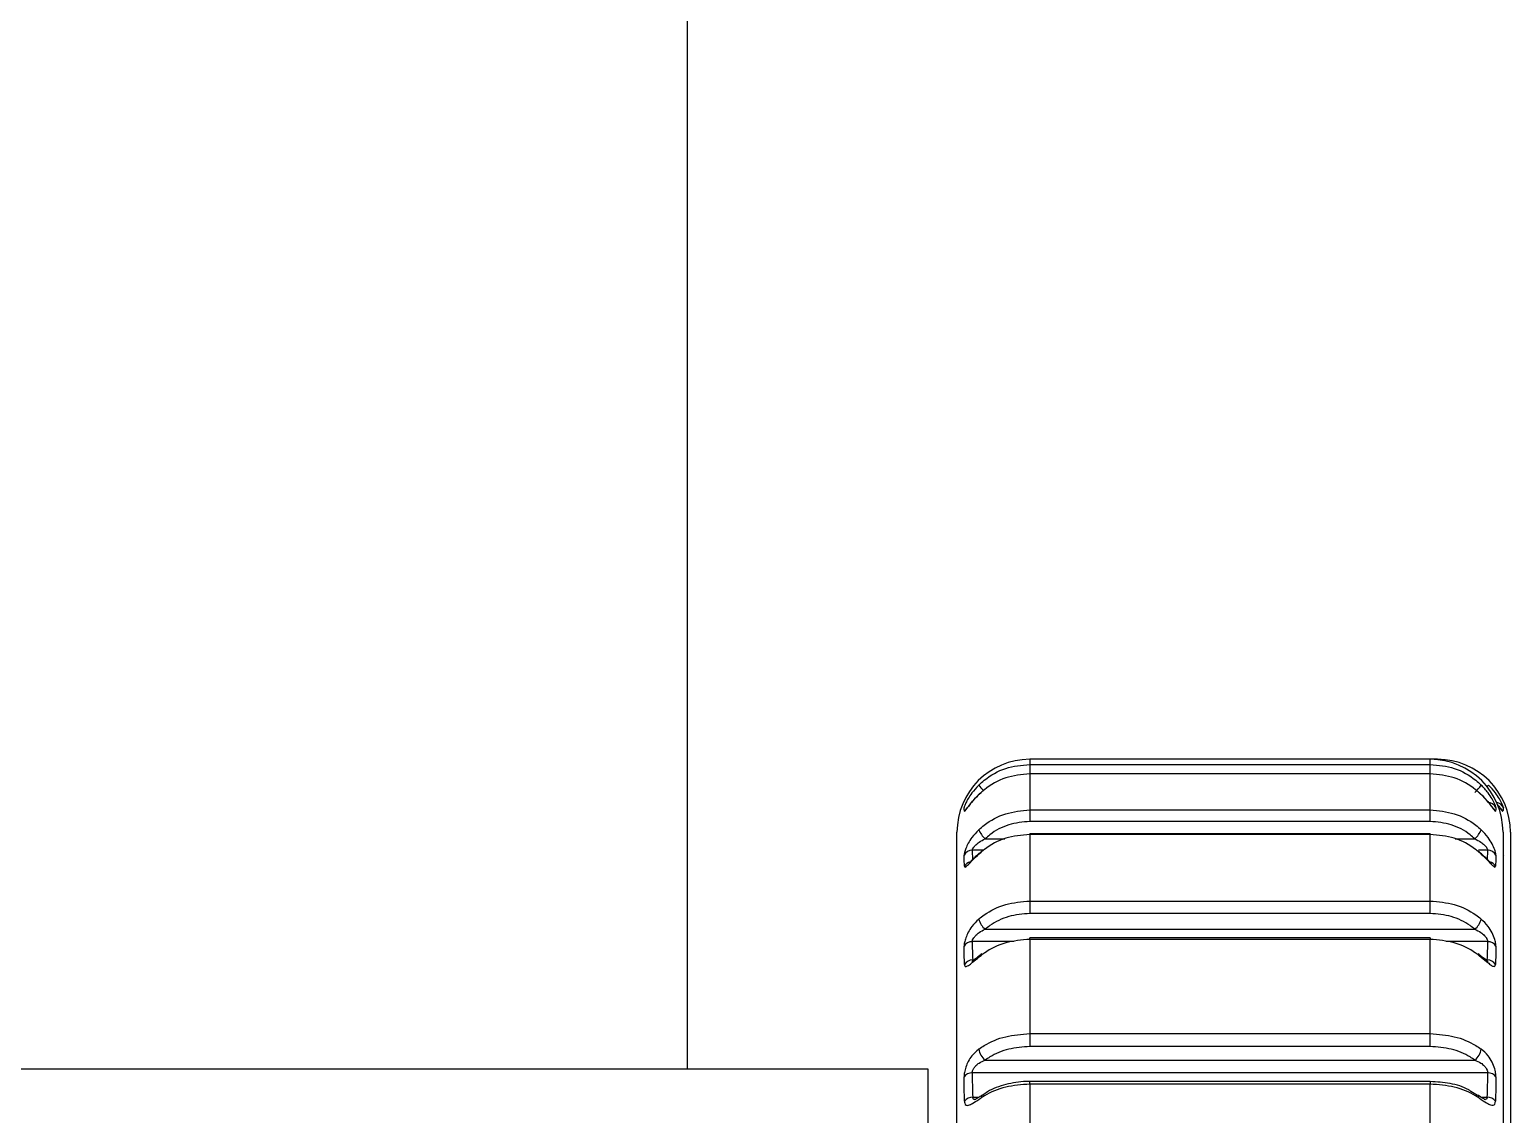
# Model space of a CAD drawing. Header units: millimetres. Extents: x -2889 to 8174, y 2447 to 8478.
# Drawn here: x 1791.92 to 1800.06, y 3468.22 to 3474.18 of the extents above; entities that cross this region are included whole.
import ezdxf

# ---------------------------------------------------------------- set-up
doc = ezdxf.new("R2010")
doc.units = ezdxf.units.MM

msp = doc.modelspace()

# ---------------------------------------------------------------- linework, layer by layer
at = {"color": 7, "linetype": 'Continuous', "lineweight": 25}
for p, q in [((1795.5337, 3474.6726), (1795.5337, 3468.4726)), ((1799.6159, 3470.1726), (1797.4159, 3470.1726)), ((1799.6563, 3470.1726), (1799.6159, 3470.1726)), ((1797.4159, 3470.1448), (1799.6159, 3470.1448)), ((1799.6159, 3470.0932), (1797.4159, 3470.0932)), ((1797.4159, 3470.0925), (1797.4159, 3470.0932)), ((1797.4159, 3470.0925), (1797.4159, 3469.8943)), ((1799.6159, 3470.0925), (1797.4159, 3470.0925)), ((1799.6159, 3470.0932), (1799.6159, 3470.0925)), ((1799.6159, 3469.8943), (1799.6159, 3470.0925)), ((1797.4159, 3469.8943), (1797.4159, 3469.8312)), ((1797.4159, 3469.8943), (1799.6159, 3469.8943)), ((1799.6159, 3469.8312), (1797.4159, 3469.8312)), ((1799.6159, 3469.8312), (1799.6159, 3469.8943)), ((1797.0159, 3458.5726), (1797.0159, 3469.7726)), ((1799.6159, 3469.7635), (1797.4159, 3469.7635)), ((1797.4159, 3469.76), (1797.4159, 3469.7635)), ((1797.4159, 3469.76), (1797.4159, 3469.3938)), ((1799.6159, 3469.76), (1797.4159, 3469.76)), ((1799.6159, 3469.7635), (1799.6159, 3469.76)), ((1799.6159, 3469.3938), (1799.6159, 3469.76)), ((1800.0159, 3469.7726), (1800.0159, 3458.5726)), ((1800.0563, 3469.7726), (1800.0563, 3464.5146)), ((1797.1501, 3469.666), (1797.1425, 3469.6595)), ((1797.4159, 3469.3938), (1797.4159, 3469.3253)), ((1797.4159, 3469.3938), (1799.6159, 3469.3938)), ((1799.6159, 3469.3253), (1799.6159, 3469.3938)), ((1799.6159, 3469.3253), (1797.4159, 3469.3253)), ((1797.1712, 3469.2389), (1799.8607, 3469.2389)), ((1799.6159, 3469.1916), (1797.4159, 3469.1916)), ((1797.4159, 3469.1833), (1797.4159, 3469.1916)), ((1797.4159, 3469.1833), (1797.4159, 3468.6651)), ((1799.6159, 3469.1833), (1797.4159, 3469.1833)), ((1799.6159, 3469.1916), (1799.6159, 3469.1833)), ((1799.6159, 3468.6651), (1799.6159, 3469.1833)), ((1797.4159, 3468.6651), (1797.4159, 3468.5942)), ((1797.4159, 3468.6651), (1799.6159, 3468.6651)), ((1799.6159, 3468.5942), (1799.6159, 3468.6651)), ((1797.1712, 3468.52), (1799.8607, 3468.52)), ((1799.6159, 3468.5942), (1797.4159, 3468.5942)), ((1788.8563, 3468.4726), (1796.8563, 3468.4726)), ((1796.8563, 3468.4726), (1796.8563, 3468.1726)), ((1799.932, 3468.4494), (1797.0998, 3468.4494)), ((1799.6159, 3468.4025), (1797.4159, 3468.4025)), ((1797.4159, 3468.3876), (1797.4159, 3467.74)), ((1799.6159, 3468.3876), (1797.4159, 3468.3876)), ((1799.6159, 3467.74), (1799.6159, 3468.3876)), ((1799.875, 3468.3251), (1799.8398, 3468.3478))]:
    msp.add_line(p, q, dxfattribs=at)
at = {"color": 8, "linetype": 'Continuous', "lineweight": 25}
for p, q in [((1797.4159, 3470.1726), (1797.4159, 3470.1448)), ((1799.6159, 3470.1448), (1799.6159, 3470.1726)), ((1799.6563, 3470.1706), (1799.6563, 3470.1726)), ((1797.4159, 3470.1448), (1797.4159, 3470.0932)), ((1799.6159, 3470.0925), (1799.6159, 3470.1448)), ((1797.1618, 3469.6733), (1797.0998, 3469.6733)), ((1797.1712, 3469.7363), (1797.2792, 3469.7363)), ((1799.7526, 3469.7363), (1799.8607, 3469.7363)), ((1799.932, 3469.6733), (1799.8807, 3469.6733)), ((1800.0159, 3469.6491), (1800.0176, 3469.6461)), ((1797.3292, 3469.1706), (1797.0998, 3469.1706)), ((1799.932, 3469.1706), (1799.7026, 3469.1706)), ((1800.0159, 3469.1485), (1800.0176, 3469.1458)), ((1797.4159, 3468.3876), (1797.4159, 3468.4025)), ((1799.6159, 3468.4025), (1799.6159, 3468.3876)), ((1800.0159, 3468.4304), (1800.0176, 3468.4281)), ((1797.1023, 3468.3156), (1797.1363, 3468.3156)), ((1799.8955, 3468.3156), (1799.9295, 3468.3156))]:
    msp.add_line(p, q, dxfattribs=at)
at = {"color": 7, "linetype": 'Continuous', "lineweight": 25, "flags": 128}
for points in [[(1797.1487, 3469.6628), (1797.1491, 3469.6655), (1797.1498, 3469.6663)], [(1799.8819, 3469.6664), (1799.8827, 3469.6655), (1799.8831, 3469.6628)]]:
    msp.add_lwpolyline(points, dxfattribs=at)
at = {"color": 7, "linetype": 'Continuous', "lineweight": 25}
for centre, radius, start, end in [((1797.4159, 3469.7726), 0.4, 90, 180), ((1799.6159, 3469.7726), 0.4, 0, 90), ((1799.6563, 3469.7726), 0.4, 0, 90), ((1799.712, 3470.1533), 0.2204, 312.4078, 326.41404), ((1799.9321, 3469.8856), 0.05, 25.6213, 90.04202), ((1797.2452, 3469.8256), 0.116, 200.05599, 230.36773), ((1799.7867, 3469.8256), 0.116, 309.63227, 339.94401), ((1797.0993, 3469.623), 0.0503, 89.46516, 152.65908), ((1799.9325, 3469.623), 0.0503, 27.34092, 90.53484), ((1797.2315, 3469.3154), 0.0974, 192.09309, 231.76234), ((1799.8004, 3469.3154), 0.0974, 308.23766, 347.90691), ((1797.0985, 3469.1194), 0.0511, 88.53793, 149.02974), ((1797.1572, 3469.0968), 0.00868, 128.93097, 192.57451), ((1799.8747, 3469.0968), 0.00863, 347.3039, 52.02104), ((1799.9334, 3469.1194), 0.0511, 30.97026, 91.46207), ((1797.1016, 3469.0188), 0.0518, 89.19099, 148.29784), ((1799.9302, 3469.0188), 0.0518, 31.70216, 90.80901), ((1797.2232, 3468.5905), 0.0876, 186.71257, 233.56026), ((1799.8086, 3468.5905), 0.0876, 306.43974, 353.28743), ((1797.0974, 3468.396), 0.0535, 87.43823, 143.13636), ((1799.9344, 3468.396), 0.0535, 36.86364, 92.56177), ((1797.1007, 3468.2612), 0.0544, 88.33553, 142.55795), ((1799.9311, 3468.2612), 0.0544, 37.44205, 91.66447)]:
    msp.add_arc(centre, radius, start, end, dxfattribs=at)
at = {"color": 8, "linetype": 'Continuous', "lineweight": 25}
for centre, radius, start, end in [((1797.2857, 3470.1288), 0.1784, 213.09851, 225.44894), ((1799.899, 3470.0491), 0.041, 317.41525, 334.40427), ((1797.1022, 3469.8647), 0.0499, 129.35068, 153.54822), ((1799.9296, 3469.8647), 0.05, 26.45202, 50.98144), ((1799.9725, 3469.8856), 0.05, 25.59147, 79.51079), ((1799.9699, 3469.8647), 0.05, 26.45202, 50.98144), ((1797.1019, 3469.5611), 0.0502, 103.94521, 151.96545), ((1799.9302, 3469.5614), 0.0499, 27.88152, 75.17214), ((1797.1641, 3468.315), 0.0157, 125.62024, 191.34156), ((1799.8678, 3468.315), 0.0157, 348.61919, 54.7047)]:
    msp.add_arc(centre, radius, start, end, dxfattribs=at)
at = {"color": 7, "linetype": 'Continuous', "lineweight": 25}
for points, knots in [([(1797.1362, 3470.0314), (1797.146, 3470.0403), (1797.1887, 3470.0793), (1797.2812, 3470.1316), (1797.371, 3470.1404), (1797.4159, 3470.1448)], [0, 0, 0, 0, 0.1291217, 0.5645604, 1, 1, 1, 1]), ([(1797.4159, 3470.0925), (1797.3711, 3470.0882), (1797.2813, 3470.0794), (1797.1942, 3470.0298), (1797.1546, 3469.9957), (1797.1487, 3469.9907)], [0, 0, 0, 0, 0.4603213, 0.9205933, 1, 1, 1, 1]), ([(1799.6159, 3470.1448), (1799.6608, 3470.1404), (1799.7506, 3470.1316), (1799.8431, 3470.0793), (1799.8858, 3470.0403), (1799.8956, 3470.0314)], [0, 0, 0, 0, 0.4354396, 0.8708783, 1, 1, 1, 1]), ([(1799.8831, 3469.9907), (1799.8773, 3469.9957), (1799.8377, 3470.0298), (1799.7505, 3470.0794), (1799.6608, 3470.0882), (1799.6159, 3470.0925)], [0, 0, 0, 0, 0.079407, 0.539679, 1, 1, 1, 1]), ([(1797.1362, 3470.0314), (1797.1354, 3470.0306), (1797.1216, 3470.0171), (1797.1004, 3469.9925), (1797.078, 3469.9586), (1797.0643, 3469.933), (1797.056, 3469.9137), (1797.0551, 3469.9094), (1797.0546, 3469.9072)], [0, 0, 0, 0, 0.017221, 0.3031336, 0.4984082, 0.6739189, 0.8393223, 1, 1, 1, 1]), ([(1797.0575, 3469.887), (1797.0579, 3469.8867), (1797.0588, 3469.8861), (1797.063, 3469.8916), (1797.0709, 3469.9026), (1797.0832, 3469.9198), (1797.1104, 3469.954), (1797.1349, 3469.9774), (1797.1487, 3469.9907)], [0, 0, 0, 0, 0.092122, 0.262386, 0.269354, 0.484813, 0.707237, 1, 1, 1, 1]), ([(1797.1492, 3469.9909), (1797.1427, 3469.9851), (1797.1228, 3469.9677), (1797.0984, 3469.9396), (1797.0798, 3469.9155), (1797.0715, 3469.9041), (1797.0682, 3469.8999), (1797.0682, 3469.8999), (1797.0682, 3469.8999)], [0, 0, 0, 0, 0.168752, 0.513691, 0.741453, 0.878705, 0.965293, 1, 1, 1, 1]), ([(1799.9637, 3469.8998), (1799.9638, 3469.8998), (1799.9639, 3469.8996), (1799.9625, 3469.9014), (1799.9587, 3469.9065), (1799.9497, 3469.9187), (1799.9325, 3469.9406), (1799.9097, 3469.967), (1799.8904, 3469.9837), (1799.8823, 3469.9906)], [0, 0, 0, 0, 0.015356, 0.068037, 0.155677, 0.298085, 0.504874, 0.794171, 1, 1, 1, 1]), ([(1799.8831, 3469.9907), (1799.884, 3469.9899), (1799.8993, 3469.9762), (1799.9225, 3469.9523), (1799.9473, 3469.9215), (1799.9624, 3469.9007), (1799.9719, 3469.8872), (1799.9735, 3469.887), (1799.9743, 3469.887)], [0, 0, 0, 0, 0.017352, 0.313761, 0.508689, 0.681484, 0.843326, 1, 1, 1, 1]), ([(1799.9772, 3469.9072), (1799.977, 3469.9082), (1799.9766, 3469.9111), (1799.9705, 3469.9267), (1799.9562, 3469.9549), (1799.9318, 3469.9928), (1799.9089, 3470.0172), (1799.8956, 3470.0314)], [0, 0, 0, 0, 0.096023, 0.272505, 0.481898, 0.698908, 1, 1, 1, 1]), ([(1800.0176, 3469.9072), (1800.0174, 3469.9082), (1800.0169, 3469.9111), (1800.0109, 3469.9267), (1799.9965, 3469.9549), (1799.9721, 3469.9928), (1799.9492, 3470.0172), (1799.936, 3470.0314)], [0, 0, 0, 0, 0.0960234, 0.272505, 0.4818975, 0.6989082, 1, 1, 1, 1]), ([(1797.0575, 3469.887), (1797.0568, 3469.8903), (1797.0553, 3469.8969), (1797.0549, 3469.9038), (1797.0546, 3469.9072)], [0, 0, 0, 0, 0.502163, 1, 1, 1, 1]), ([(1799.9772, 3469.9072), (1799.977, 3469.9038), (1799.9765, 3469.8969), (1799.975, 3469.8903), (1799.9743, 3469.887)], [0, 0, 0, 0, 0.497837, 1, 1, 1, 1]), ([(1800.0176, 3469.9072), (1800.0173, 3469.9038), (1800.0169, 3469.8969), (1800.0154, 3469.8903), (1800.0147, 3469.887)], [0, 0, 0, 0, 0.497837, 1, 1, 1, 1]), ([(1797.1362, 3469.7858), (1797.146, 3469.7944), (1797.1887, 3469.8317), (1797.2812, 3469.8817), (1797.371, 3469.8901), (1797.4159, 3469.8943)], [0, 0, 0, 0, 0.129122, 0.56456, 1, 1, 1, 1]), ([(1797.4159, 3469.8312), (1797.3766, 3469.8275), (1797.298, 3469.8201), (1797.2171, 3469.7764), (1797.1797, 3469.7438), (1797.1712, 3469.7363)], [0, 0, 0, 0, 0.435439, 0.870878, 1, 1, 1, 1]), ([(1799.6159, 3469.8943), (1799.6608, 3469.8901), (1799.7506, 3469.8817), (1799.8431, 3469.8317), (1799.8858, 3469.7944), (1799.8956, 3469.7858)], [0, 0, 0, 0, 0.43544, 0.870878, 1, 1, 1, 1]), ([(1799.8607, 3469.7363), (1799.8521, 3469.7438), (1799.8147, 3469.7764), (1799.7338, 3469.8201), (1799.6552, 3469.8275), (1799.6159, 3469.8312)], [0, 0, 0, 0, 0.129122, 0.564561, 1, 1, 1, 1]), ([(1797.1362, 3469.7858), (1797.1354, 3469.7851), (1797.1216, 3469.7721), (1797.1004, 3469.7479), (1797.078, 3469.7121), (1797.0643, 3469.6831), (1797.056, 3469.6589), (1797.0551, 3469.6503), (1797.0546, 3469.6461)], [0, 0, 0, 0, 0.017221, 0.303134, 0.498408, 0.673919, 0.839322, 1, 1, 1, 1]), ([(1797.4159, 3469.76), (1797.3711, 3469.7558), (1797.2813, 3469.7475), (1797.1942, 3469.7001), (1797.1546, 3469.6676), (1797.1487, 3469.6628)], [0, 0, 0, 0, 0.460321, 0.920593, 1, 1, 1, 1]), ([(1799.8831, 3469.6628), (1799.8773, 3469.6676), (1799.8377, 3469.7001), (1799.7505, 3469.7475), (1799.6608, 3469.7558), (1799.6159, 3469.76)], [0, 0, 0, 0, 0.079407, 0.539679, 1, 1, 1, 1]), ([(1799.9772, 3469.6461), (1799.977, 3469.6484), (1799.9766, 3469.6548), (1799.9705, 3469.6757), (1799.9562, 3469.7081), (1799.9318, 3469.7483), (1799.9089, 3469.772), (1799.8956, 3469.7858)], [0, 0, 0, 0, 0.096023, 0.272505, 0.481898, 0.698908, 1, 1, 1, 1]), ([(1797.0575, 3469.5847), (1797.0579, 3469.5833), (1797.0588, 3469.579), (1797.063, 3469.5809), (1797.0709, 3469.5871), (1797.0832, 3469.5995), (1797.1104, 3469.6284), (1797.1349, 3469.6503), (1797.1487, 3469.6628)], [0, 0, 0, 0, 0.092122, 0.262386, 0.269354, 0.484813, 0.707237, 1, 1, 1, 1]), ([(1797.1425, 3469.6595), (1797.1387, 3469.6563), (1797.1242, 3469.644), (1797.1062, 3469.6259), (1797.0907, 3469.6104), (1797.0843, 3469.6041), (1797.0817, 3469.602), (1797.082, 3469.6022), (1797.0821, 3469.6023)], [0, 0, 0, 0, 0.131929, 0.515385, 0.744788, 0.887778, 0.978894, 1, 1, 1, 1]), ([(1797.0998, 3469.6733), (1797.1001, 3469.6749), (1797.1004, 3469.6769), (1797.1032, 3469.6827), (1797.1085, 3469.691), (1797.1209, 3469.7043), (1797.1416, 3469.7211), (1797.1597, 3469.7304), (1797.1712, 3469.7363)], [0, 0, 0, 0, 0.11624, 0.138706, 0.285713, 0.452162, 0.653789, 1, 1, 1, 1]), ([(1799.8607, 3469.7363), (1799.872, 3469.7305), (1799.8908, 3469.7208), (1799.9112, 3469.7041), (1799.9211, 3469.6933), (1799.927, 3469.6855), (1799.9298, 3469.6805), (1799.9317, 3469.676), (1799.9319, 3469.6744), (1799.932, 3469.6733)], [0, 0, 0, 0, 0.343735, 0.56662, 0.703968, 0.762734, 0.879015, 0.917663, 1, 1, 1, 1]), ([(1799.9498, 3469.6023), (1799.9497, 3469.6023), (1799.9495, 3469.6025), (1799.9462, 3469.6054), (1799.9391, 3469.6124), (1799.9245, 3469.6271), (1799.9051, 3469.6464), (1799.8884, 3469.6602), (1799.8816, 3469.6659)], [0, 0, 0, 0, 0.051658, 0.134189, 0.264291, 0.466312, 0.779909, 1, 1, 1, 1]), ([(1799.8831, 3469.6628), (1799.884, 3469.6621), (1799.8993, 3469.649), (1799.9225, 3469.6269), (1799.9473, 3469.601), (1799.9624, 3469.5856), (1799.9719, 3469.5784), (1799.9735, 3469.5826), (1799.9743, 3469.5847)], [0, 0, 0, 0, 0.017352, 0.313761, 0.508689, 0.681484, 0.843326, 1, 1, 1, 1]), ([(1797.0575, 3469.5847), (1797.0568, 3469.595), (1797.0553, 3469.6153), (1797.0549, 3469.6359), (1797.0546, 3469.6461)], [0, 0, 0, 0, 0.502163, 1, 1, 1, 1]), ([(1799.9772, 3469.6461), (1799.977, 3469.6359), (1799.9765, 3469.6153), (1799.975, 3469.595), (1799.9743, 3469.5847)], [0, 0, 0, 0, 0.497837, 1, 1, 1, 1]), ([(1797.1362, 3469.295), (1797.146, 3469.3027), (1797.1887, 3469.3367), (1797.2812, 3469.3823), (1797.371, 3469.39), (1797.4159, 3469.3938)], [0, 0, 0, 0, 0.129122, 0.56456, 1, 1, 1, 1]), ([(1799.6159, 3469.3938), (1799.6608, 3469.39), (1799.7506, 3469.3823), (1799.8431, 3469.3367), (1799.8858, 3469.3027), (1799.8956, 3469.295)], [0, 0, 0, 0, 0.43544, 0.870878, 1, 1, 1, 1]), ([(1797.1362, 3469.295), (1797.1354, 3469.2943), (1797.1216, 3469.2825), (1797.1004, 3469.2595), (1797.078, 3469.2234), (1797.0643, 3469.1923), (1797.056, 3469.1642), (1797.0551, 3469.1519), (1797.0546, 3469.1458)], [0, 0, 0, 0, 0.017221, 0.303134, 0.498408, 0.673919, 0.839322, 1, 1, 1, 1]), ([(1797.4159, 3469.3253), (1797.3766, 3469.3219), (1797.298, 3469.3152), (1797.2171, 3469.2754), (1797.1797, 3469.2457), (1797.1712, 3469.2389)], [0, 0, 0, 0, 0.435439, 0.870878, 1, 1, 1, 1]), ([(1799.8607, 3469.2389), (1799.8521, 3469.2457), (1799.8147, 3469.2754), (1799.7338, 3469.3152), (1799.6552, 3469.3219), (1799.6159, 3469.3253)], [0, 0, 0, 0, 0.129122, 0.564561, 1, 1, 1, 1]), ([(1799.9772, 3469.1458), (1799.977, 3469.1492), (1799.9766, 3469.1588), (1799.9705, 3469.1842), (1799.9562, 3469.2194), (1799.9318, 3469.2601), (1799.9089, 3469.2822), (1799.8956, 3469.295)], [0, 0, 0, 0, 0.096023, 0.272505, 0.481898, 0.698908, 1, 1, 1, 1]), ([(1797.0998, 3469.1706), (1797.1001, 3469.173), (1797.1004, 3469.1759), (1797.1032, 3469.1834), (1797.1085, 3469.1932), (1797.1209, 3469.2076), (1797.1416, 3469.2247), (1797.1597, 3469.2334), (1797.1712, 3469.2389)], [0, 0, 0, 0, 0.11624, 0.138706, 0.285713, 0.452162, 0.653789, 1, 1, 1, 1]), ([(1797.4159, 3469.1833), (1797.3711, 3469.1795), (1797.2813, 3469.1719), (1797.1942, 3469.1288), (1797.1546, 3469.0993), (1797.1487, 3469.0949)], [0, 0, 0, 0, 0.460321, 0.920593, 1, 1, 1, 1]), ([(1799.8831, 3469.0949), (1799.8773, 3469.0993), (1799.8377, 3469.1288), (1799.7505, 3469.1719), (1799.6608, 3469.1795), (1799.6159, 3469.1833)], [0, 0, 0, 0, 0.079407, 0.539679, 1, 1, 1, 1]), ([(1799.8607, 3469.2389), (1799.872, 3469.2334), (1799.8908, 3469.2245), (1799.9112, 3469.2074), (1799.9211, 3469.1956), (1799.927, 3469.1867), (1799.9298, 3469.1806), (1799.9317, 3469.1747), (1799.9319, 3469.1722), (1799.932, 3469.1706)], [0, 0, 0, 0, 0.343735, 0.56662, 0.703968, 0.762734, 0.879015, 0.917663, 1, 1, 1, 1]), ([(1797.0575, 3469.046), (1797.0568, 3469.0626), (1797.0553, 3469.0958), (1797.0549, 3469.1292), (1797.0546, 3469.1458)], [0, 0, 0, 0, 0.502163, 1, 1, 1, 1]), ([(1797.0575, 3469.046), (1797.0579, 3469.0433), (1797.0588, 3469.0357), (1797.063, 3469.0338), (1797.0709, 3469.0349), (1797.0832, 3469.042), (1797.1104, 3469.0643), (1797.1349, 3469.0838), (1797.1487, 3469.0949)], [0, 0, 0, 0, 0.092122, 0.262386, 0.269354, 0.484813, 0.707237, 1, 1, 1, 1]), ([(1797.1518, 3469.1035), (1797.1458, 3469.0988), (1797.1312, 3469.0875), (1797.1139, 3469.0734), (1797.1021, 3469.0645), (1797.0972, 3469.0613), (1797.0973, 3469.0614), (1797.0973, 3469.0614)], [0, 0, 0, 0, 0.244648, 0.590434, 0.807333, 0.937142, 1, 1, 1, 1]), ([(1797.0998, 3469.1706), (1797.1, 3469.154), (1797.1004, 3469.1206), (1797.1017, 3469.0873), (1797.1023, 3469.0706)], [0, 0, 0, 0, 0.497895, 1, 1, 1, 1]), ([(1799.9347, 3469.0613), (1799.9348, 3469.0613), (1799.9351, 3469.0611), (1799.9329, 3469.0624), (1799.9272, 3469.0664), (1799.9151, 3469.0757), (1799.8991, 3469.0887), (1799.8856, 3469.0991), (1799.8799, 3469.1035)], [0, 0, 0, 0, 0.02534, 0.122762, 0.255996, 0.458411, 0.774328, 1, 1, 1, 1]), ([(1799.8831, 3469.0949), (1799.884, 3469.0943), (1799.8993, 3469.0824), (1799.9225, 3469.0632), (1799.9473, 3469.0432), (1799.9624, 3469.034), (1799.9719, 3469.0334), (1799.9735, 3469.0418), (1799.9743, 3469.046)], [0, 0, 0, 0, 0.017352, 0.313761, 0.508689, 0.681484, 0.843326, 1, 1, 1, 1]), ([(1799.9295, 3469.0706), (1799.9302, 3469.0873), (1799.9314, 3469.1206), (1799.9318, 3469.154), (1799.932, 3469.1706)], [0, 0, 0, 0, 0.502105, 1, 1, 1, 1]), ([(1799.9772, 3469.1458), (1799.977, 3469.1292), (1799.9765, 3469.0958), (1799.975, 3469.0626), (1799.9743, 3469.046)], [0, 0, 0, 0, 0.497837, 1, 1, 1, 1]), ([(1797.1362, 3468.5802), (1797.146, 3468.5869), (1797.1887, 3468.6161), (1797.2812, 3468.6552), (1797.371, 3468.6618), (1797.4159, 3468.6651)], [0, 0, 0, 0, 0.129122, 0.56456, 1, 1, 1, 1]), ([(1799.6159, 3468.6651), (1799.6608, 3468.6618), (1799.7506, 3468.6552), (1799.8431, 3468.6161), (1799.8858, 3468.5869), (1799.8956, 3468.5802)], [0, 0, 0, 0, 0.43544, 0.870878, 1, 1, 1, 1]), ([(1797.1362, 3468.5802), (1797.1354, 3468.5797), (1797.1216, 3468.5695), (1797.1004, 3468.5489), (1797.078, 3468.5141), (1797.0643, 3468.4822), (1797.056, 3468.4515), (1797.0551, 3468.4358), (1797.0546, 3468.4281)], [0, 0, 0, 0, 0.017221, 0.303134, 0.498408, 0.673919, 0.839322, 1, 1, 1, 1]), ([(1797.0998, 3468.4494), (1797.1001, 3468.4525), (1797.1004, 3468.4563), (1797.1032, 3468.465), (1797.1085, 3468.4759), (1797.1209, 3468.4909), (1797.1416, 3468.5076), (1797.1597, 3468.5152), (1797.1712, 3468.52)], [0, 0, 0, 0, 0.11624, 0.138706, 0.285713, 0.452162, 0.653789, 1, 1, 1, 1]), ([(1797.4159, 3468.5942), (1797.3766, 3468.5913), (1797.298, 3468.5855), (1797.2171, 3468.5513), (1797.1797, 3468.5259), (1797.1712, 3468.52)], [0, 0, 0, 0, 0.435439, 0.870878, 1, 1, 1, 1]), ([(1799.8607, 3468.52), (1799.8521, 3468.5259), (1799.8147, 3468.5513), (1799.7338, 3468.5855), (1799.6552, 3468.5913), (1799.6159, 3468.5942)], [0, 0, 0, 0, 0.129122, 0.564561, 1, 1, 1, 1]), ([(1799.8607, 3468.52), (1799.872, 3468.5152), (1799.8908, 3468.5074), (1799.9112, 3468.4907), (1799.9211, 3468.4785), (1799.927, 3468.4687), (1799.9298, 3468.4619), (1799.9317, 3468.4548), (1799.9319, 3468.4516), (1799.932, 3468.4494)], [0, 0, 0, 0, 0.343735, 0.56662, 0.703968, 0.762734, 0.879015, 0.917663, 1, 1, 1, 1]), ([(1799.9772, 3468.4281), (1799.977, 3468.4325), (1799.9766, 3468.445), (1799.9705, 3468.4736), (1799.9562, 3468.5101), (1799.9318, 3468.5495), (1799.9089, 3468.569), (1799.8956, 3468.5802)], [0, 0, 0, 0, 0.096023, 0.272505, 0.481898, 0.698908, 1, 1, 1, 1]), ([(1797.0998, 3468.4494), (1797.1, 3468.4272), (1797.1004, 3468.3826), (1797.1017, 3468.338), (1797.1023, 3468.3156)], [0, 0, 0, 0, 0.497895, 1, 1, 1, 1]), ([(1799.9295, 3468.3156), (1799.9302, 3468.338), (1799.9314, 3468.3826), (1799.9318, 3468.4272), (1799.932, 3468.4494)], [0, 0, 0, 0, 0.502105, 1, 1, 1, 1]), ([(1797.0575, 3468.2943), (1797.0568, 3468.3166), (1797.0553, 3468.3611), (1797.0549, 3468.4058), (1797.0546, 3468.4281)], [0, 0, 0, 0, 0.502163, 1, 1, 1, 1]), ([(1797.4159, 3468.3876), (1797.3711, 3468.3844), (1797.2813, 3468.3778), (1797.1942, 3468.341), (1797.1546, 3468.3157), (1797.1487, 3468.3119)], [0, 0, 0, 0, 0.460321, 0.920593, 1, 1, 1, 1]), ([(1797.4159, 3468.4017), (1797.4089, 3468.4019), (1797.3646, 3468.4032), (1797.2838, 3468.3878), (1797.2013, 3468.3603), (1797.1656, 3468.3322), (1797.1568, 3468.3253)], [0, 0, 0, 0, 0.07398, 0.468522, 0.86881, 1, 1, 1, 1]), ([(1799.8398, 3468.3478), (1799.8356, 3468.3506), (1799.8029, 3468.3724), (1799.7257, 3468.3947), (1799.6523, 3468.3997), (1799.6159, 3468.4022)], [0, 0, 0, 0, 0.068782, 0.539059, 1, 1, 1, 1]), ([(1799.8831, 3468.3119), (1799.8773, 3468.3157), (1799.8377, 3468.341), (1799.7505, 3468.3778), (1799.6608, 3468.3844), (1799.6159, 3468.3876)], [0, 0, 0, 0, 0.079407, 0.539679, 1, 1, 1, 1]), ([(1799.9772, 3468.4281), (1799.977, 3468.4058), (1799.9765, 3468.3611), (1799.975, 3468.3166), (1799.9743, 3468.2943)], [0, 0, 0, 0, 0.497837, 1, 1, 1, 1]), ([(1797.0575, 3468.2943), (1797.0579, 3468.2905), (1797.0588, 3468.2799), (1797.063, 3468.2743), (1797.0709, 3468.2702), (1797.0832, 3468.2717), (1797.1104, 3468.2864), (1797.1349, 3468.3027), (1797.1487, 3468.3119)], [0, 0, 0, 0, 0.092122, 0.262386, 0.269354, 0.484813, 0.707237, 1, 1, 1, 1]), ([(1797.1548, 3468.3278), (1797.1491, 3468.324), (1797.1363, 3468.3154), (1797.1225, 3468.3069), (1797.1138, 3468.3025), (1797.1128, 3468.3022), (1797.1124, 3468.302)], [0, 0, 0, 0, 0.292016, 0.65246, 0.858396, 1, 1, 1, 1]), ([(1799.919, 3468.3022), (1799.9191, 3468.3021), (1799.9197, 3468.302), (1799.9163, 3468.3032), (1799.9092, 3468.3071), (1799.8959, 3468.3151), (1799.8839, 3468.3232), (1799.8772, 3468.3276)], [0, 0, 0, 0, 0.048067, 0.185826, 0.372567, 0.652602, 1, 1, 1, 1]), ([(1799.8831, 3468.3119), (1799.884, 3468.3114), (1799.8993, 3468.3012), (1799.9225, 3468.2857), (1799.9473, 3468.2726), (1799.9624, 3468.2698), (1799.9719, 3468.2759), (1799.9735, 3468.2882), (1799.9743, 3468.2943)], [0, 0, 0, 0, 0.017352, 0.313761, 0.508689, 0.681484, 0.843326, 1, 1, 1, 1])]:
    msp.add_open_spline(points, degree=3, knots=knots, dxfattribs=at)
at = {"color": 8, "linetype": 'Continuous', "lineweight": 25}
for points, knots in [([(1799.9851, 3469.9242), (1799.986, 3469.9232), (1799.9932, 3469.9144), (1800.0025, 3469.9008), (1800.0123, 3469.8871), (1800.0139, 3469.887), (1800.0147, 3469.887)], [0, 0, 0, 0, 0.042361, 0.379165, 0.694618, 1, 1, 1, 1]), ([(1797.0998, 3469.6733), (1797.1, 3469.663), (1797.1003, 3469.6458), (1797.1014, 3469.6285), (1797.1018, 3469.6215)], [0, 0, 0, 0, 0.593816, 1, 1, 1, 1]), ([(1799.9301, 3469.6215), (1799.9305, 3469.6285), (1799.9315, 3469.6458), (1799.9319, 3469.663), (1799.932, 3469.6733)], [0, 0, 0, 0, 0.406241, 1, 1, 1, 1]), ([(1797.1041, 3469.0662), (1797.1039, 3469.0664), (1797.1029, 3469.0674), (1797.1026, 3469.0691), (1797.1023, 3469.0706)], [0, 0, 0, 0, 0.196493, 1, 1, 1, 1]), ([(1797.1192, 3468.3035), (1797.116, 3468.3034), (1797.1098, 3468.3031), (1797.1055, 3468.3066), (1797.103, 3468.3107), (1797.1026, 3468.3137), (1797.1023, 3468.3156)], [0, 0, 0, 0, 0.338338, 0.660319, 0.778365, 1, 1, 1, 1]), ([(1799.9295, 3468.3156), (1799.929, 3468.3129), (1799.9284, 3468.3097), (1799.9249, 3468.3053), (1799.9208, 3468.3028), (1799.915, 3468.3031), (1799.9131, 3468.3032)], [0, 0, 0, 0, 0.323473, 0.383814, 0.796139, 1, 1, 1, 1])]:
    msp.add_open_spline(points, degree=3, knots=knots, dxfattribs=at)

doc.saveas('drawing.dxf')
